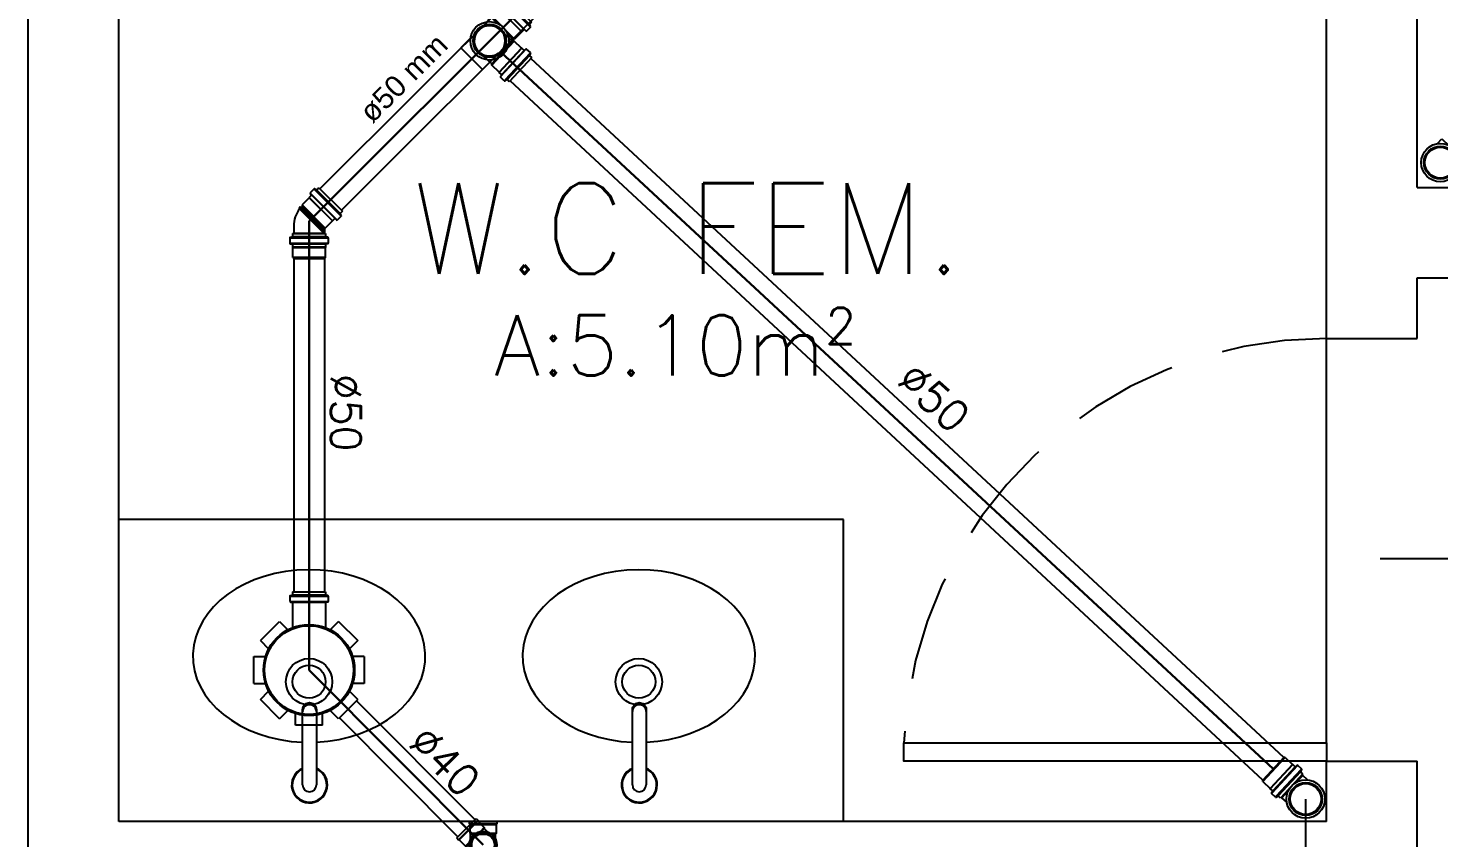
# Model space of a CAD drawing. Header units: millimetres. Extents: x 1111 to 1959, y -391 to -319.
# Drawn here: x 1406.612 to 1410.291, y -382.273 to -380.161 of the extents above; entities that cross this region are included whole.
import ezdxf
from ezdxf.enums import TextEntityAlignment as Align

# ---------------------------------------------------------------- set-up
doc = ezdxf.new("R2010")
doc.units = ezdxf.units.MM
doc.linetypes.add('HIDDEN', pattern=[0.375, 0.25, -0.125])
for name, color, linetype in [('ARQ-ALVENARIA', 4, 'Continuous'), ('ARQ-ESQ-02', 2, 'Continuous'), ('ARQ-PROJ-01', 1, 'HIDDEN'), ('CONEXAO_ESGOTO', 6, 'Continuous'), ('Texto-Tubos', 7, 'Continuous'), ('TigreCad', 2, 'Continuous'), ('Tinterno', 9, 'Continuous')]:
    doc.layers.add(name, color=color, linetype=linetype)
doc.layers.add('TQ-Textos tubo', color=7, linetype='Continuous', lineweight=20)
doc.layers.add('TQ-Tubos detalhe', color=1, linetype='Continuous', lineweight=30)
doc.styles.add('ARIAL', font='arial.ttf', dxfattribs={"height": 2})
doc.styles.add('ROMANS', font='romans')
doc.styles.add('TCTUBOS-TXT', font='txt.shx')

# ---------------------------------------------------------------- blocks, each defined once
blk = doc.blocks.new('01')
at = {"layer": 'ARQ-ALVENARIA', "color": 8}
for p, q in [((1144.523958167802, -331.311295228205), (1144.523958167803, -328.4612952282054)), ((1144.673958167802, -331.1612952282052), (1144.673958167802, -328.6112952282052)), ((1146.673958167802, -330.3612952282052), (1146.673958167802, -328.6112952282052)), ((1146.823958167802, -330.1112952282052), (1146.823958167802, -328.6112952282052)), ((1146.823958167802, -330.1112952282052), (1146.923958167802, -330.1112952282052)), ((1146.823958167802, -330.3612952282052), (1146.823958167802, -330.2612952282053)), ((1146.823958167802, -330.2612952282053), (1146.923958167802, -330.2612952282053)), ((1146.673958167802, -330.3612952282052), (1146.823958167803, -330.3612952282052)), ((1146.673958167802, -331.0312952282053), (1146.673958167802, -330.3612952282053)), ((1144.978381253856, -330.979330995464), (1144.978381253856, -330.9778365735898)), ((1144.978408750877, -330.9770495789807), (1144.978408750877, -330.9758416203802)), ((1145.001078302781, -330.9758416203802), (1145.001078302781, -330.9770495789807)), ((1145.001105799802, -330.9778365735898), (1145.001105799802, -330.979330995464)), ((1145.524488827406, -330.979330995464), (1145.524488827406, -330.9778365735898)), ((1145.524516324427, -330.9770495789807), (1145.524516324427, -330.9758416203802)), ((1145.547185876331, -330.9758416203802), (1145.547185876331, -330.9770495789807)), ((1145.547213373352, -330.9778365735898), (1145.547213373352, -330.979330995464)), ((1144.978381258329, -331.1008654617611), (1144.978381258329, -330.979330995464)), ((1145.001105795329, -330.979330995464), (1145.001105795329, -331.1008654617611)), ((1145.524488831879, -331.1008654617611), (1145.524488831879, -330.979330995464)), ((1145.547213368879, -330.979330995464), (1145.547213368879, -331.1008654617611)), ((1146.673958167802, -331.1612952282052), (1146.673958167802, -331.0612952282053)), ((1146.673958167802, -331.0612952282053), (1146.823958167802, -331.0612952282053)), ((1146.823958167802, -331.3112952282053), (1146.823958167802, -331.0612952282053)), ((1146.673958167802, -331.1612952282052), (1144.673958167802, -331.1612952282052))]:
    blk.add_line(p, q, dxfattribs=at)
at = {"layer": 'ARQ-ALVENARIA', "color": 8, "ltscale": 0.03}
for p, q in [((1145.873958167802, -330.6612952282052), (1144.673958167802, -330.6612952282052)), ((1145.873958167802, -331.1612952282052), (1145.873958167802, -330.6612952282052))]:
    blk.add_line(p, q, dxfattribs=at)
at = {"layer": 'ARQ-ALVENARIA', "color": 8}
for points in [[(1144.978381253856, -330.9778365735898, 0), (1144.978553872312, -330.9758710435568, 0), (1144.979066482756, -330.973965235159, 0), (1144.979903509779, -330.9721770554194, 0), (1144.981039520738, -330.9705608372738, 0), (1144.982439998516, -330.9691656886936, 0), (1144.984062390304, -330.968034000561, 0), (1144.98585740055, -330.9672001586472, 0), (1144.987770488775, -330.9666894988167, 0), (1144.989743526763, -330.9665175372101, 0), (1144.991716564752, -330.9666894987937, 0), (1144.993629652984, -330.9672001586017, 0), (1144.995424663239, -330.9680340004944, 0), (1144.99704705504, -330.9691656886085, 0), (1144.998447532835, -330.9705608371727, 0), (1144.999583543813, -330.9721770553043, 0), (1145.000420570857, -330.9739652350344, 0), (1145.000933181323, -330.9758710434263, 0), (1145.001105799802, -330.9778365734575, 0)], [(1144.989743526829, -330.9680119590847, 0), (1144.987770488841, -330.9681839206797, 0), (1144.985857400612, -330.9686945804989, 0), (1144.984062390362, -330.969528422402, 0), (1144.982439998567, -330.9706601105253, 0), (1144.981039520781, -330.9720552590978, 0), (1144.979903509812, -330.9736714772363, 0), (1144.979066482779, -330.9754596569709, 0), (1144.978553872324, -330.9773654653658, 0), (1144.978381253856, -330.9793309953981, 0)], [(1144.978408750877, -330.9758416203802, 0), (1144.978580951592, -330.9738808469855, 0), (1144.979092321504, -330.9719796506976, 0), (1144.979927322897, -330.9701957984032, 0), (1144.981060584678, -330.9685834915516, 0), (1144.982457673261, -330.9671917192698, 0), (1144.984076138815, -330.9660627698546, 0), (1144.985866805085, -330.9652309458621, 0), (1144.987775263583, -330.9647215218425, 0), (1144.989743526763, -330.9645499763882, 0), (1144.991711789945, -330.9647215218196, 0), (1144.993620248449, -330.9652309458164, 0), (1144.995410914729, -330.9660627697882, 0), (1144.997029380296, -330.9671917191852, 0), (1144.998426468895, -330.9685834914504, 0), (1144.999559730695, -330.9701957982889, 0), (1145.000394732109, -330.9719796505734, 0), (1145.000906102043, -330.9738808468552, 0), (1145.001078302781, -330.975841620248, 0)], [(1144.989743526829, -330.9664202450882, 0), (1144.987775263648, -330.9665917905312, 0), (1144.985866805148, -330.9671012145392, 0), (1144.984076138872, -330.9679330385216, 0), (1144.982457673312, -330.9690619879274, 0), (1144.981060584721, -330.9704537602012, 0), (1144.979927322931, -330.9720660670463, 0), (1144.979092321527, -330.9738499193355, 0), (1144.978672427353, -330.9752905205802, 0)], [(1145.000814626305, -330.9752905205802, 0), (1145.000224359101, -330.9734121459206, 0), (1144.999315637114, -330.9716644167803, 0), (1144.998116071401, -330.9701004370244, 0), (1144.996662110161, -330.9687677273856, 0), (1144.994997931269, -330.9677067815723, 0), (1144.993174099957, -330.9669498358852, 0), (1144.991246032418, -330.9665198897365, 0), (1144.989743526829, -330.9664202450882, 0)], [(1145.001105751468, -330.979297979727, 0), (1145.000927378724, -330.9773329596387, 0), (1145.000409190302, -330.975428648857, 0), (1144.999566931095, -330.9736429089018, 0), (1144.998426192723, -330.9720299985771, 0), (1144.997021635943, -330.9706389253467, 0), (1144.995395937502, -330.9695119562665, 0), (1144.993598493424, -330.968683333721, 0), (1144.991683918138, -330.9681782349877, 0), (1144.989743526829, -330.9680119590847, 0)], [(1145.001105751468, -330.979297979727, 0), (1145.001105799802, -330.9793309956587, 0)], [(1145.524488827406, -330.9778365735898, 0), (1145.524661445862, -330.9758710435568, 0), (1145.525174056306, -330.973965235159, 0), (1145.526011083329, -330.9721770554194, 0), (1145.527147094288, -330.9705608372738, 0), (1145.528547572066, -330.9691656886936, 0), (1145.530169963854, -330.968034000561, 0), (1145.5319649741, -330.9672001586472, 0), (1145.533878062325, -330.9666894988167, 0), (1145.535851100313, -330.9665175372101, 0), (1145.537824138302, -330.9666894987937, 0), (1145.539737226534, -330.9672001586017, 0), (1145.541532236789, -330.9680340004944, 0), (1145.54315462859, -330.9691656886085, 0), (1145.544555106385, -330.9705608371727, 0), (1145.545691117363, -330.9721770553043, 0), (1145.546528144407, -330.9739652350344, 0), (1145.547040754873, -330.9758710434263, 0), (1145.547213373352, -330.9778365734575, 0)], [(1145.535851100379, -330.9680119590847, 0), (1145.53387806239, -330.9681839206797, 0), (1145.531964974162, -330.9686945804989, 0), (1145.530169963911, -330.969528422402, 0), (1145.528547572117, -330.9706601105253, 0), (1145.52714709433, -330.9720552590978, 0), (1145.526011083362, -330.9736714772363, 0), (1145.525174056329, -330.9754596569709, 0), (1145.524661445874, -330.9773654653658, 0), (1145.524488827406, -330.9793309953981, 0)], [(1145.524516324427, -330.9758416203802, 0), (1145.524688525141, -330.9738808469855, 0), (1145.525199895054, -330.9719796506976, 0), (1145.526034896447, -330.9701957984032, 0), (1145.527168158228, -330.9685834915516, 0), (1145.52856524681, -330.9671917192698, 0), (1145.530183712365, -330.9660627698546, 0), (1145.531974378635, -330.9652309458621, 0), (1145.533882837133, -330.9647215218425, 0), (1145.535851100313, -330.9645499763882, 0), (1145.537819363495, -330.9647215218196, 0), (1145.539727821999, -330.9652309458164, 0), (1145.541518488278, -330.9660627697882, 0), (1145.543136953846, -330.9671917191852, 0), (1145.544534042445, -330.9685834914504, 0), (1145.545667304244, -330.9701957982889, 0), (1145.546502305659, -330.9719796505734, 0), (1145.547013675593, -330.9738808468552, 0), (1145.547185876331, -330.975841620248, 0)], [(1145.535851100379, -330.9664202450882, 0), (1145.533882837198, -330.9665917905312, 0), (1145.531974378697, -330.9671012145392, 0), (1145.530183712422, -330.9679330385216, 0), (1145.528565246861, -330.9690619879274, 0), (1145.527168158271, -330.9704537602012, 0), (1145.526034896481, -330.9720660670463, 0), (1145.525199895076, -330.9738499193355, 0), (1145.524780000903, -330.9752905205802, 0)], [(1145.546922199855, -330.9752905205802, 0), (1145.546331932651, -330.9734121459206, 0), (1145.545423210663, -330.9716644167803, 0), (1145.544223644951, -330.9701004370244, 0), (1145.542769683711, -330.9687677273856, 0), (1145.541105504818, -330.9677067815723, 0), (1145.539281673507, -330.9669498358852, 0), (1145.537353605968, -330.9665198897365, 0), (1145.535851100379, -330.9664202450882, 0)], [(1145.547213325017, -330.979297979727, 0), (1145.547034952274, -330.9773329596387, 0), (1145.546516763852, -330.975428648857, 0), (1145.545674504645, -330.9736429089018, 0), (1145.544533766273, -330.9720299985771, 0), (1145.543129209492, -330.9706389253467, 0), (1145.541503511052, -330.9695119562665, 0), (1145.539706066974, -330.968683333721, 0), (1145.537791491688, -330.9681782349877, 0), (1145.535851100379, -330.9680119590847, 0)], [(1145.547213325017, -330.979297979727, 0), (1145.547213373352, -330.9793309956587, 0)]]:
    blk.add_polyline3d(points, dxfattribs=at)
at = {"layer": 'ARQ-ALVENARIA', "color": 8, "ltscale": 0.03}
for centre, radius in [((1144.988992273968, -330.929922546933), 0.0383806623742075), ((1144.988992273968, -330.929922546933), 0.0273806623742075), ((1145.535099847518, -330.929922546933), 0.0383806623742075), ((1145.535099847518, -330.929922546933), 0.0273806623742075)]:
    blk.add_circle(centre, radius, dxfattribs=at)
at = {"layer": 'ARQ-ALVENARIA', "color": 8}
for centre, radius, start, end in [((1144.98983103688, -331.1008654617611), 0.029712319665601, 112.6883034249897, 0), ((1144.98983103688, -331.1008654617611), 0.0286123196655977, 113.6073663480092, 66.77210585282465), ((1144.98983103688, -331.1008654617611), 0.029712319665601, 0, 67.67712007734235), ((1145.53593861043, -331.1008654617611), 0.029712319665601, 112.6883034249897, 0), ((1145.53593861043, -331.1008654617611), 0.0286123196655977, 113.6073663480092, 66.77210585282465), ((1145.53593861043, -331.1008654617611), 0.029712319665601, 0, 67.67712007734235), ((1144.989743526829, -331.1008654617611), 0.0113622685000341, 180, 0), ((1145.535851100379, -331.1008654617611), 0.0113622685000341, 180, 0)]:
    blk.add_arc(centre, radius, start, end, dxfattribs=at)
at = {"layer": 'ARQ-ALVENARIA', "color": 8, "ltscale": 0.03}
for centre in [(1144.988992273968, -330.887432496333), (1145.535099847518, -330.887432496333)]:
    blk.add_ellipse(centre, major_axis=(0.1924999999999969, -9.999999999999997e-17), ratio=0.7428571428571549, start_param=4.775357968816258, end_param=10.94042417582016, dxfattribs=at)
at = {"layer": 'ARQ-ESQ-02', "color": 8}
blk.add_lwpolyline([(1146.673958167802, -331.0612952282053), (1145.973958167802, -331.0612952282053), (1145.973958167802, -331.0312952282053), (1146.673958167802, -331.0312952282053)], close=True, dxfattribs=at)
at = {"layer": 'ARQ-PROJ-01', "color": 8, "ltscale": 0.7}
blk.add_arc((1146.673958167802, -331.0619668699964), 0.7006716417910966, 90, 177.4910967546322, dxfattribs=at)
at = {"layer": 'ARQ-ALVENARIA', "color": 8, "style": 'ROMANS'}
for s, insert, char_height, width, attachment_point in [('W.C FEM.', (1145.615987132666, -330.1794680265665), 0.15, 1.121767211910894, 5), ('\\pi0.00288;A:5.10m²', (1145.292177608857, -330.3230875537105), 0.1, 0.653380952380952, 1)]:
    blk.add_mtext(s, dxfattribs=dict(at, insert=insert, char_height=char_height, width=width, attachment_point=attachment_point))
blk = doc.blocks.new('j9n40d')
at = {"layer": 'TigreCad'}
for p, q in [((0, 20.6), (9.771386800244853, 20.6)), ((9.771386800244864, 20.6), (17.78697474851107, 20.58697474851104)), ((19.00000000000001, 21.79999999999998), (17.78697474851107, 20.58697474851104)), ((34, 21.79999999999998), (19.00000000000001, 21.79999999999998)), ((19.00000000000001, -21.79999999999997), (19.00000000000001, 21.79999999999998)), ((35, 22.79999999999998), (34, 21.79999999999998)), ((35.00000000000002, 22.79999999999998), (35.00000000000002, -22.79999999999998)), ((39, 22.79999999999998), (35, 22.79999999999998)), ((39, 22.79999999999998), (39, -22.79999999999998)), ((7.1e-15, -20.59999999999996), (9.77138680024489, -20.59999999999998)), ((9.77138680024489, -20.59999999999998), (17.78697474851107, -20.58697474851102)), ((19.00000000000001, -21.79999999999998), (17.78697474851107, -20.58697474851104)), ((34, -21.79999999999998), (19.00000000000001, -21.79999999999998)), ((35, -22.79999999999998), (34, -21.79999999999998)), ((39, -22.79999999999998), (35, -22.79999999999998))]:
    blk.add_line(p, q, dxfattribs=at)
for radius, start, end in [(22.79999999999998, 64.62318265512357, 295.3768173448764), (20.58697474851104, 90, 270)]:
    blk.add_arc((0, 0), radius, start, end, dxfattribs=at)
at = {"layer": 'Tinterno'}
for p, q in [((17.78697474851107, 20.58697474851104), (17.78697474851107, -20.58697474851102)), ((34, 21.79999999999998), (34, -21.79999999999998))]:
    blk.add_line(p, q, dxfattribs=at)
blk.add_arc((0, 0), 21.79999999999998, 70.90091339096033, 289.0990866090397, dxfattribs=at)
blk = doc.blocks.new('j9n40s')
at = {"layer": 'TigreCad'}
for p, q in [((9.771386800244878, 20.6), (17.80000000000004, 20.6)), ((19.00000000000003, 21.79999999999998), (17.78697474851109, 20.58697474851104)), ((17.78697474851109, 20.58697474851104), (17.78697474851109, 14.26406426288903)), ((19.00000000000003, 12.60317420335045), (19.00000000000003, 21.79999999999998)), ((34.00000000000002, 21.79999999999998), (19.00000000000003, 21.79999999999998)), ((35.00000000000002, 22.79999999999998), (34.00000000000002, 21.79999999999998)), ((39.00000000000002, 22.79999999999998), (35.00000000000002, 22.79999999999998)), ((35.00000000000002, 22.79999999999998), (35.00000000000004, -22.79999999999998)), ((39.00000000000002, 22.79999999999998), (39.00000000000002, -22.79999999999998)), ((9.771386800244883, -20.59999999999998), (17.80000000000005, -20.6)), ((17.78697474851109, -20.58697474851104), (17.78697474851109, -14.26406426288903)), ((19.00000000000003, -21.79999999999998), (17.78697474851109, -20.58697474851104)), ((19.00000000000003, -12.60317420335043), (19.00000000000003, -21.79999999999998)), ((34.00000000000002, -21.79999999999998), (19.00000000000003, -21.79999999999998)), ((35.00000000000002, -22.79999999999998), (34.00000000000002, -21.79999999999998)), ((39.00000000000002, -22.79999999999998), (35.00000000000002, -22.79999999999998))]:
    blk.add_line(p, q, dxfattribs=at)
for radius in [22.79999999999998, 20]:
    blk.add_circle((0, 0), radius, dxfattribs=at)
at = {"layer": 'Tinterno'}
blk.add_line((34.00000000000002, 21.79999999999998), (34.00000000000002, -21.79999999999998), dxfattribs=at)
blk.add_circle((0, 0), 18.8, dxfattribs=at)
blk = doc.blocks.new('27150012p')
at = {"layer": 'TigreCad'}
for p, q in [((-80.61017305526644, 48.79036790187178), (-48.79036790187183, 80.61017305526634)), ((-48.79036790187183, 80.61017305526634), (-35.05086664826637, 66.87067180166096)), ((-22.50000000000007, 91.49999999999996), (-22.50000000000007, 72.06941098690896)), ((-22.50000000000007, 91.49999999999996), (22.49999999999993, 91.49999999999996)), ((22.49999999999993, 91.49999999999996), (22.4999999999999, 72.06941098690896)), ((48.79036790187173, 80.61017305526642), (35.05086664826628, 66.87067180166096)), ((48.79036790187173, 80.61017305526642), (80.61017305526634, 48.79036790187178)), ((-80.61017305526644, 48.79036790187178), (-66.87067180166096, 35.05086664826634)), ((80.61017305526634, 48.79036790187178), (66.87067180166089, 35.05086664826634)), ((111.4342727127511, 27.35000000000004), (70.37206477004915, 27.35000000000004)), ((112.6600649153846, 30.88715574274768), (112.4304674108429, 28.26284425725238)), ((122.4214876840646, 31.80000000000003), (113.6562596134763, 31.80000000000003)), ((113.6562596134763, 30.80000000000003), (113.6562596134763, -30.8)), ((122.4214876840646, 30.80000000000003), (122.4214876840646, -30.8)), ((123.3874135103537, 31.05881904510254), (124.182589740052, 28.09118095489753)), ((129.4999999999999, 27.35000000000004), (125.1485155663411, 27.35000000000004)), ((129.4999999999999, 27.35000000000004), (129.4999999999999, -27.35000000000001)), ((-91.50000000000004, -22.50000000000001), (-91.50000000000004, 22.49999999999999)), ((-91.50000000000004, 22.49999999999999), (-72.06941098690906, 22.49999999999996)), ((-91.50000000000004, -22.50000000000001), (-72.06941098690906, -22.50000000000001)), ((-80.61017305526644, -48.79036790187178), (-66.87067180166096, -35.05086664826637)), ((80.61017305526637, -48.79036790187175), (66.87067180166092, -35.05086664826631)), ((111.4342727127511, -27.35000000000001), (70.37206477004915, -27.35000000000001)), ((112.6600649153846, -30.88715574274765), (112.4304674108429, -28.26284425725236)), ((122.4214876840646, -31.8), (113.6562596134763, -31.8)), ((123.3874135103537, -31.05881904510251), (124.182589740052, -28.09118095489748)), ((129.4999999999999, -27.35000000000001), (125.1485155663411, -27.35000000000001)), ((-48.79036790187183, -80.61017305526644), (-80.61017305526644, -48.79036790187178)), ((-48.79036790187183, -80.61017305526644), (-35.05086664826637, -66.87067180166096)), ((48.79036790187173, -80.61017305526637), (35.05086664826628, -66.87067180166092)), ((80.61017305526637, -48.79036790187175), (48.79036790187173, -80.61017305526637)), ((-22.50000000000004, -91.49999999999999), (-22.50000000000001, -72.06941098690902)), ((22.49999999999996, -91.49999999999999), (-22.50000000000004, -91.49999999999999)), ((22.49999999999996, -91.49999999999999), (22.49999999999996, -72.06941098690902))]:
    blk.add_line(p, q, dxfattribs=at)
blk.add_circle((-4.26e-14, -1.42e-14), 75.50000000000001, dxfattribs=at)
for centre, start, end in [((111.4342727127511, 28.35000000000004), 270, 355.0000000000001), ((113.6562596134763, 30.80000000000003), 90, 175.0000000000001), ((122.4214876840646, 30.80000000000003), 14.99999999999959, 90), ((125.1485155663411, 28.35000000000004), 194.9999999999996, 270), ((111.4342727127511, -28.35000000000001), 4.999999999999814, 90), ((113.6562596134763, -30.8), 184.9999999999998, 270), ((122.4214876840646, -30.8), 270, 345.0000000000005), ((125.1485155663411, -28.35000000000001), 90, 165.0000000000004)]:
    blk.add_arc(centre, 1, start, end, dxfattribs=at)
at = {"layer": 'Tinterno'}
for p, q in [((112.3506038867686, 27.35000000000004), (112.3506038867686, -27.35000000000001)), ((124.3811885783621, 27.35000000000004), (124.3811885783622, -27.35000000000001))]:
    blk.add_line(p, q, dxfattribs=at)
blk.add_circle((-4.26e-14, -1.42e-14), 73.5, dxfattribs=at)
blk = doc.blocks.new('j4n50p')
at = {"layer": 'TigreCad'}
for p, q in [((3.254415587728445, 25.34999999999998), (3.385648583017342, 26.84999999999997)), ((6.32318259243955, 26.84999999999998), (3.385648583017328, 26.84999999999998)), ((3.385648583017342, 26.84999999999997), (3.385648583017342, -29.63623810195956)), ((6.454415587728432, 25.34999999999998), (6.32318259243955, 26.84999999999997)), ((6.32318259243955, 26.84999999999998), (6.32318259243955, -26.69870409271922)), ((9.0544155877284, 25.34999999999998), (6.454415587728432, 25.34999999999998)), ((10.85441558772841, 27.14999999999999), (9.0544155877284, 25.34999999999998)), ((27.65441558772842, 27.14999999999999), (10.85441558772844, 27.14999999999999)), ((10.85441558772844, 27.14999999999999), (10.85441558772844, -27.15000000000003)), ((27.85441558772841, 27.34999999999998), (27.65441558772842, 27.14999999999999)), ((32.5342727127512, 27.34999999999998), (27.85441558772841, 27.34999999999998)), ((33.76006491538463, 30.88715574274771), (33.53046741084292, 28.26284425725234)), ((34.02996663231066, 30.80000000000004), (34.02996663231066, -30.80000000000007)), ((43.52148768406464, 31.80000000000004), (34.75625961347639, 31.80000000000005)), ((43.52148768406464, 30.80000000000004), (43.52148768406464, -30.80000000000007)), ((44.4874135103537, 31.05881904510255), (45.282589740052, 28.0911809548975)), ((50.59999999999998, 27.34999999999999), (46.24851556634105, 27.35000000000001)), ((50.59999999999998, 27.34999999999999), (50.59999999999998, -27.34999999999988)), ((-23.68453789708275, 12.16577590907525), (-32.4915565955219, 3.358757210636113)), ((3.385648583017342, -29.63623810195956), (3.263275851363999, -32.3960752362498)), ((9.07025791958614, -26.78005589040131), (3.358757212374044, -32.49155659725984)), ((6.32318259243955, -26.69870409271922), (3.385648583017342, -29.63623810195957)), ((6.32318259243955, -26.69870409271922), (6.454415587728432, -29.39589822209709)), ((10.85441558772841, -27.15000000000001), (10.48447148195923, -26.78005589040131)), ((27.65441558772842, -27.15000000000001), (10.85441558772844, -27.15000000000001)), ((27.85441558772841, -27.34999999999999), (27.65441558772842, -27.15000000000001)), ((32.5342727127512, -27.34999999999999), (27.85441558772841, -27.34999999999999)), ((33.76006491538463, -30.88715574274777), (33.53046741084292, -28.2628442572524)), ((43.52148768406464, -31.8000000000001), (34.75625961347639, -31.80000000000011)), ((44.4874135103537, -31.05881904510261), (45.282589740052, -28.09118095489755)), ((50.59999999999998, -27.35000000000005), (46.24851556634105, -27.35000000000006))]:
    blk.add_line(p, q, dxfattribs=at)
for centre, radius, start, end in [((9.514605279220916, -21.55221513059649), 47.31898168168978, 97.60229426930356, 134.5557610554631), ((32.5342727127512, 28.34999999999999), 1, 270, 355.0000000000001), ((34.75625961347639, 30.80000000000005), 1, 90, 175.0000000000001), ((43.52148768406464, 30.80000000000004), 1, 14.99999999999959, 90), ((46.24851556634105, 28.35000000000001), 1, 195.0000000000004, 270), ((9.77736470077268, -27.48716267158786), 1, 45, 135), ((32.5342727127512, -28.35000000000005), 1, 4.999999999999814, 90), ((34.75625961347639, -30.80000000000011), 1, 184.9999999999998, 270), ((43.52148768406464, -30.8000000000001), 1, 270, 345.0000000000005), ((46.24851556634105, -28.35000000000007), 1, 90, 165.0000000000004)]:
    blk.add_arc(centre, radius, start, end, dxfattribs=at)
at = {"layer": 'Tinterno'}
for p, q in [((3.254415587728445, 25.34999999999995), (3.254415587728445, -32.38721497261424)), ((6.454415587728432, 25.35000000000001), (6.454415587728432, -29.39589822209709)), ((9.0544155877284, 25.34999999999998), (9.0544155877284, -26.79589822225807)), ((27.65441558772842, 27.14999999999999), (27.6544155877284, -27.14999999999999)), ((27.85441558772841, 27.34999999999998), (27.85441558772841, -27.34999999999999)), ((33.45060388676861, 27.34999999999999), (33.45060388676861, -27.35000000000002)), ((45.48118857836207, 27.35000000000001), (45.48118857836207, -27.34999999999987)), ((3.358757212374044, -32.49155659725984), (-32.4915565955219, 3.358757210636113))]:
    blk.add_line(p, q, dxfattribs=at)
blk = doc.blocks.new('11030602p')
at = {"layer": 'TigreCad'}
for p, q in [((0, -27.34999999999994), (0, 27.34999999999994)), ((0, 27.35000000000011), (4.351484433658924, 27.35000000000017)), ((6.112586489646275, 31.05881904510269), (5.31741025994799, 28.09118095489763)), ((7.078512315935341, 31.80000000000016), (15.84374038652359, 31.80000000000021)), ((7.078512315935341, -30.79999999999998), (7.078512315935341, 30.80000000000016)), ((15.84374038652359, -30.79999999999998), (15.84374038652359, 30.80000000000016)), ((16.83993508461535, 30.88715574274786), (17.06953258915706, 28.26284425725246)), ((18.06572728724879, 27.35000000000011), (22.74558441227158, 27.35000000000011)), ((22.74558441227157, 27.35000000000011), (22.99116882454324, 27.10441558772844)), ((39.74558441227157, 27.10441558772843), (22.99116882454293, 27.10441558772844)), ((39.74558441227157, 27.10441558772843), (41.5, 25.35)), ((41.5, -25.35), (41.5, 25.35)), ((0, -27.34999999999994), (4.351484433658939, -27.34999999999994)), ((6.112586489646275, -31.05881904510247), (5.31741025994799, -28.09118095489743)), ((7.078512315935341, -31.79999999999998), (15.84374038652359, -31.79999999999998)), ((16.83993508461535, -30.88715574274764), (17.06953258915706, -28.26284425725228)), ((18.06572728724879, -27.34999999999977), (22.74558441227158, -27.34999999999977)), ((22.74558441227157, -27.34999999999977), (22.99116882454293, -27.10441558772843)), ((39.74558441227157, -27.10441558772843), (22.99116882454293, -27.10441558772843)), ((39.74558441227157, -27.10441558772843), (41.5, -25.35))]:
    blk.add_line(p, q, dxfattribs=at)
for centre, start, end in [((4.351484433658924, 28.35000000000017), 270, 345.0000000000002), ((7.078512315935341, 30.80000000000016), 90, 165), ((15.84374038652359, 30.80000000000021), 4.999999999999796, 90), ((18.06572728724879, 28.35000000000011), 184.9999999999998, 270), ((4.351484433658924, -28.34999999999994), 14.99999999999993, 90), ((7.078512315935341, -30.79999999999998), 194.9999999999999, 269.9999999999998), ((15.84374038652359, -30.79999999999998), 270, 355.0000000000001), ((18.06572728724879, -28.34999999999994), 90, 175.0000000000002)]:
    blk.add_arc(centre, 1, start, end, dxfattribs=at)
at = {"layer": 'Tinterno'}
for p, q in [((5.118811421637886, -27.34999999999994), (5.118811421637886, 27.34999999999994)), ((17.14939611323137, -27.34999999999994), (17.14939611323137, 27.35000000000011)), ((22.74558441227157, 27.35000000000011), (22.74558441227157, -27.34999999999977)), ((22.99116882454293, -27.10441558772843), (22.99116882454293, 27.10441558772844)), ((39.74558441227157, 27.10441558772843), (39.74558441227157, -27.10441558772846))]:
    blk.add_line(p, q, dxfattribs=at)
blk = doc.blocks.new('ten50s')
at = {"layer": 'TigreCad'}
for p, q in [((-71.09999999999998, -27.35000000000005), (-71.09999999999998, 27.34999999999981)), ((-71.09999999999998, 27.34999999999998), (-66.74851556634107, 27.35000000000001)), ((-64.98741351035372, 31.05881904510257), (-65.782589740052, 28.0911809548975)), ((-64.02148768406465, 31.80000000000003), (-55.2562596134764, 31.80000000000005)), ((-64.02148768406465, -30.8000000000001), (-64.02148768406465, 30.80000000000003)), ((-54.52996663231067, -30.8000000000001), (-54.52996663231067, 30.80000000000003)), ((-54.26006491538465, 30.88715574274771), (-54.03046741084293, 28.26284425725233)), ((-53.03427271275122, 27.34999999999981), (-48.3544155877284, 27.34999999999981)), ((-48.35441558772843, -27.3499999999999), (-48.35441558772843, 27.34999999999981)), ((-48.35441558772843, 27.34999999999981), (-48.15441558772842, 27.14999999999982)), ((-48.15441558772842, 27.14999999999982), (-31.35441558772844, 27.14999999999982)), ((-31.35441558772844, 27.14999999999982), (-31.35441558772844, 5.304773619299269)), ((-31.35441558772843, 27.14999999999982), (-29.55441558772842, 25.34999999999981)), ((-29.55441558772842, 25.34999999999981), (-19.19941405355915, 25.34999999999993)), ((-26.95441558772844, 25.34999999999987), (-26.82318259243955, 26.84999999999984)), ((-26.82318259243955, 26.84999999999984), (-23.88564858301734, 26.84999999999987)), ((-23.75441558772845, 25.34999999999987), (-23.88564858301734, 26.84999999999987)), ((19.19941405355845, 25.35000000000046), (41.90000000000003, 25.35000000000078)), ((-31.35441558772844, -27.14999999999991), (-31.35441558772844, -5.304773619299269)), ((-71.09999999999998, -27.35000000000005), (-66.74851556634107, -27.35000000000006)), ((-64.98741351035372, -31.05881904510261), (-65.782589740052, -28.09118095489755)), ((-64.02148768406465, -31.8000000000001), (-55.2562596134764, -31.80000000000011)), ((-54.26006491538465, -30.88715574274777), (-54.03046741084293, -28.2628442572524)), ((-53.03427271275122, -27.3499999999999), (-48.3544155877284, -27.3499999999999)), ((-48.35441558772843, -27.3499999999999), (-48.15441558772842, -27.14999999999991)), ((-48.15441558772842, -27.14999999999991), (-31.35441558772844, -27.14999999999991)), ((-31.35441558772843, -27.14999999999991), (-29.55441558772842, -25.34999999999989)), ((-29.55441558772842, -25.34999999999989), (-19.19941405355901, -25.35000000000004)), ((-26.95441558772844, -25.34999999999998), (-26.82318259243955, -26.84999999999995)), ((-26.82318259243955, -26.84999999999995), (-23.88564858301734, -26.84999999999998)), ((-23.75441558772845, -25.34999999999998), (-23.88564858301734, -26.84999999999998)), ((19.19941405355833, -25.35000000000058), (41.90000000000003, -25.35000000000089))]:
    blk.add_line(p, q, dxfattribs=at)
blk.add_lwpolyline([(16.45466372204924, 25.84607536984662), (16.45466372204924, 25.84607536984662, 0.174704521189029)], format="xyb", dxfattribs=at)
for radius in [31.80000000000003, 25.55000000000001]:
    blk.add_circle((0, 0), radius, dxfattribs=at)
for centre, start, end in [((-66.74851556634107, 28.35000000000001), 270, 344.9999999999996), ((-64.02148768406465, 30.80000000000003), 90, 165.0000000000004), ((-55.2562596134764, 30.80000000000005), 4.999999999999814, 90), ((-53.03427271275121, 28.34999999999998), 184.9999999999998, 270), ((-66.74851556634107, -28.35000000000007), 15.00000000000038, 90), ((-64.02148768406465, -30.8000000000001), 194.9999999999996, 270), ((-55.2562596134764, -30.80000000000011), 270, 355.0000000000001), ((-53.03427271275121, -28.35000000000005), 90, 175.0000000000001)]:
    blk.add_arc(centre, 1, start, end, dxfattribs=at)
at = {"layer": 'Tinterno'}
for p, q in [((-65.9811885783621, -27.35000000000006), (-65.9811885783621, 27.34999999999981)), ((-53.95060388676862, -27.35000000000005), (-53.95060388676862, 27.34999999999998)), ((-48.15441558772842, -27.14999999999991), (-48.15441558772842, 27.14999999999982)), ((-29.55441558772842, 25.34999999999981), (-29.55441558772842, 11.73782429872918)), ((41.90000000000003, -25.35000000000089), (41.90000000000003, 25.35000000000078)), ((-29.55441558772842, -25.34999999999989), (-29.55441558772842, -11.73782429872919))]:
    blk.add_line(p, q, dxfattribs=at)
blk.add_circle((0, 0), 27.34999999999981, dxfattribs=at)
blk = doc.blocks.new('j9n50s')
at = {"layer": 'TigreCad'}
for p, q in [((19.19941405355905, 25.35000000000005), (30.3, 25.35000000000007)), ((19.19941405355905, -25.35), (30.3, -25.35000000000001))]:
    blk.add_line(p, q, dxfattribs=at)
for radius in [31.80000000000003, 27.35000000000002]:
    blk.add_circle((0, 0), radius, dxfattribs=at)
at = {"layer": 'Tinterno'}
for p, q in [((30.3, 25.35000000000007), (30.3, 9.65142476528736)), ((30.3, -9.65142476528736), (30.3, -25.35000000000001))]:
    blk.add_line(p, q, dxfattribs=at)
blk.add_circle((0, 0), 25.55000000000001, dxfattribs=at)
blk = doc.blocks.new('j9n50d')
at = {"layer": 'TigreCad'}
for p, q in [((28.45441558772842, 25.35000000000002), (0, 25.35000000000002)), ((30.25441558772843, 27.15000000000003), (28.45441558772842, 25.35000000000002)), ((30.25441558772843, -27.14999999999998), (30.25441558772843, 27.15000000000003)), ((47.05441558772841, 27.15000000000003), (30.25441558772843, 27.15000000000003)), ((47.25441558772843, 27.35000000000002), (47.05441558772841, 27.15000000000003)), ((47.05441558772841, -27.14999999999998), (47.05441558772839, 27.15000000000001)), ((51.93427271275121, 27.35000000000002), (47.2544155877284, 27.35000000000002)), ((53.16006491538464, 30.88715574274775), (52.93046741084294, 28.26284425725238)), ((53.42996663231067, 30.80000000000008), (53.42996663231067, -30.80000000000003)), ((62.92148768406466, 31.80000000000009), (54.1562596134764, 31.8000000000001)), ((62.92148768406466, 30.80000000000008), (62.92148768406466, -30.80000000000003)), ((63.88741351035372, 31.0588190451026), (64.68258974005201, 28.09118095489754)), ((70, 27.35000000000004), (65.64851556634106, 27.35000000000005)), ((70, 27.35000000000004), (70, -27.34999999999984)), ((28.45441558772842, -25.34999999999995), (0, -25.34999999999997)), ((30.25441558772843, -27.14999999999998), (28.45441558772842, -25.34999999999997)), ((47.05441558772841, -27.14999999999998), (30.25441558772843, -27.14999999999998)), ((47.25441558772843, -27.34999999999997), (47.05441558772841, -27.14999999999998)), ((51.93427271275121, -27.34999999999997), (47.2544155877284, -27.34999999999997)), ((53.16006491538464, -30.88715574274772), (52.93046741084294, -28.26284425725236)), ((62.92148768406466, -31.80000000000005), (54.1562596134764, -31.80000000000007)), ((63.88741351035372, -31.05881904510257), (64.68258974005201, -28.09118095489751)), ((70, -27.35000000000001), (65.64851556634106, -27.35000000000002))]:
    blk.add_line(p, q, dxfattribs=at)
for centre, radius, start, end in [((0, 0), 25.35, 90, 270), ((51.93427271275121, 28.35000000000004), 1, 270, 355.0000000000001), ((54.1562596134764, 30.8000000000001), 1, 90, 175.0000000000002), ((62.92148768406466, 30.80000000000008), 1, 14.99999999999959, 90), ((65.64851556634106, 28.35000000000005), 1, 195.0000000000004, 270), ((51.93427271275121, -28.35000000000001), 1, 4.999999999999778, 90), ((54.1562596134764, -30.80000000000007), 1, 184.9999999999998, 270), ((62.92148768406466, -30.80000000000005), 1, 270, 345.0000000000005), ((65.64851556634106, -28.35000000000002), 1, 90, 165.0000000000004)]:
    blk.add_arc(centre, radius, start, end, dxfattribs=at)
at = {"layer": 'Tinterno'}
for p, q in [((28.45441558772842, -25.34999999999997), (28.45441558772842, 25.35000000000002)), ((47.25441558772843, -27.34999999999997), (47.25441558772843, 27.35000000000002)), ((52.85060388676862, 27.35000000000004), (52.85060388676862, -27.34999999999998)), ((64.8811885783621, 27.35000000000005), (64.8811885783621, -27.34999999999983))]:
    blk.add_line(p, q, dxfattribs=at)

msp = doc.modelspace()

# ---------------------------------------------------------------- linework, layer by layer
at = {"layer": 'CONEXAO_ESGOTO'}
for p, q in [((1410.137513962521, -381.5445502714943), (1411.895105570434, -381.5445502714943)), ((1409.944024143608, -383.0144283829917), (1409.943614736983, -382.1718372256997))]:
    msp.add_line(p, q, dxfattribs=at)
for points in [[(1407.247636946805, -381.3661429390811, 0, 0, 0), (1407.247636946806, -381.2086526516337, 0.08504475522164999, 0, 0), (1407.247636946805, -381.0196643066968, 0, 0, 0)], [(1409.338726817667, -381.4453346537423, 0, 0, 0), (1409.450089267892, -381.5566971039676, 0.08504475522164999, 0, 0), (1409.583724208163, -381.6903320442378, 0, 0, 0)]]:
    msp.add_lwpolyline(points, format="xyseb", dxfattribs=at)
at = {"layer": 'TigreCad'}
for p, q in [((1407.37307187199, -380.5803963663579), (1408.719265039647, -379.2358181137298)), ((1407.42871097133, -380.6361029070297), (1408.774963293332, -379.2914655710143)), ((1409.886278841072, -382.0639451248878), (1407.923181159604, -380.2401903198556)), ((1409.831932416218, -382.1224438552719), (1407.868834734751, -380.2986890502397)), ((1407.304567212371, -380.7623685741239), (1407.3045854886, -381.6315561096987)), ((1407.384414788089, -380.762366895185), (1407.384433064319, -381.6315544307599)), ((1407.777304217914, -382.2259197793814), (1407.46841052967, -381.9153972231751)), ((1407.732642253101, -382.2703474667103), (1407.423865395561, -381.959942357284))]:
    msp.add_line(p, q, dxfattribs=at)
at = {"layer": 'TQ-Tubos detalhe'}
for p, q in [((1407.344509276459, -380.664566272115), (1408.899923718717, -379.111034898187)), ((1409.859105628644, -382.0931944900798), (1407.84367893608, -380.2228727097531)), ((1407.344509276459, -381.8355051924737), (1407.344509276459, -380.664566272115)), ((1407.798290230653, -382.2916790387398), (1407.344509276459, -381.8355051924737))]:
    msp.add_line(p, q, dxfattribs=at)

# ---------------------------------------------------------------- block references
at = {"xscale": 1.574902874475, "yscale": 1.574902874475, "zscale": 1.574902874475}
msp.add_blockref('01', (-395.9019458980474, 139.3166179431291), dxfattribs=at)
at = {"layer": 'TigreCad', "xscale": 0.001574902874475, "yscale": 0.001574902874475, "zscale": 0.001574902874475}
for name, p, rotation in [('ten50s', (1407.815243069125, -380.194402375081), 224.9652963219577), ('j9n50d', (1407.815243069125, -380.194402375081), 317.1053476284601), ('j9n50s', (1410.294922547276, -380.5119564444956), 46.26430491304433), ('j4n50p', (1407.344509276459, -380.664566272115), 44.96529632194164), ('27150012p', (1407.344509276459, -381.8355051924737), 90), ('j9n50s', (1409.943614736983, -382.1718372256997), 136.9965459920084), ('j9n40s', (1407.798290230653, -382.2916790387398), 134.8493306475859), ('j9n40d', (1407.798290230653, -382.2916790387398), 90)]:
    msp.add_blockref(name, p, dxfattribs=dict(at, rotation=rotation))
at = {"layer": 'TQ-Tubos detalhe', "xscale": 0.001574902874475, "yscale": 0.001574902874475, "zscale": 0.001574902874475}
for p, rotation in [((1407.344489625951, -380.6970092653782), 270.0012047467089), ((1409.906989204797, -382.1376792362616), 137.1073327757907)]:
    msp.add_blockref('11030602p', p, dxfattribs=dict(at, rotation=rotation))

# ---------------------------------------------------------------- texts
at = {"layer": 'Texto-Tubos', "style": 'TCTUBOS-TXT'}
for s, rotation, p in [('%%C50', 317.1073327757912, (1408.94682964986, -381.153502635129)), ('%%C50', 270.0012047467109, (1407.401016157195, -381.1642822678036)), ('%%C40', 314.849330647504, (1407.669998793469, -382.1008930859199))]:
    msp.add_text(s, height=0.07874514372375001, rotation=rotation, dxfattribs=at).set_placement(p, align=Align.CENTER)
at = {"layer": 'TQ-Textos tubo', "insert": (1407.611326773023, -380.3121252849493), "char_height": 0.0555940714689675, "width": 0.4002773145765661, "attachment_point": 8, "rotation": 44.96572776186701, "line_spacing_factor": 0.7979999999999999, "style": 'ARIAL'}
msp.add_mtext('ø50 mm', dxfattribs=at)

doc.saveas('drawing.dxf')
